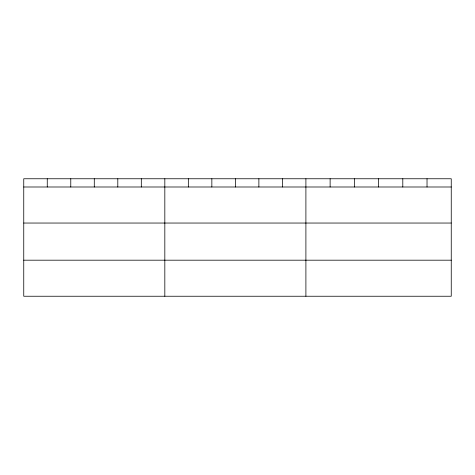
<?xml version="1.0" encoding="UTF-8"?>
<svg xmlns="http://www.w3.org/2000/svg" width="475" height="475" viewBox="0 0 475 475"><rect width="100%" height="100%" fill="white"/><g stroke="black" fill="none" stroke-linecap="round" stroke-linejoin="round"><path stroke-width="0.71" d="M451.25 223.042L451.25 178.76L23.75 178.76L23.75 296.24L451.25 296.24L451.25 223.042L23.75 223.042M23.75 186.996L451.25 186.996M23.75 260.187L451.25 260.187M427.025 178.76L427.025 186.996M402.8 178.76L402.8 186.996M378.575 178.76L378.575 186.996M354.35 178.76L354.35 186.996M330.125 178.76L330.125 186.996M305.9 178.76L305.9 296.24M282.387 178.76L282.387 186.996M258.875 178.76L258.875 186.996M235.362 178.76L235.362 186.996M211.85 178.76L211.85 186.996M188.338 178.76L188.338 186.996M164.825 178.76L164.825 296.24M141.312 178.76L141.312 186.996M117.8 178.76L117.8 186.996M94.288 178.76L94.288 186.996M70.775 178.76L70.775 186.996M47.262 178.76L47.262 186.996"/></g></svg>
